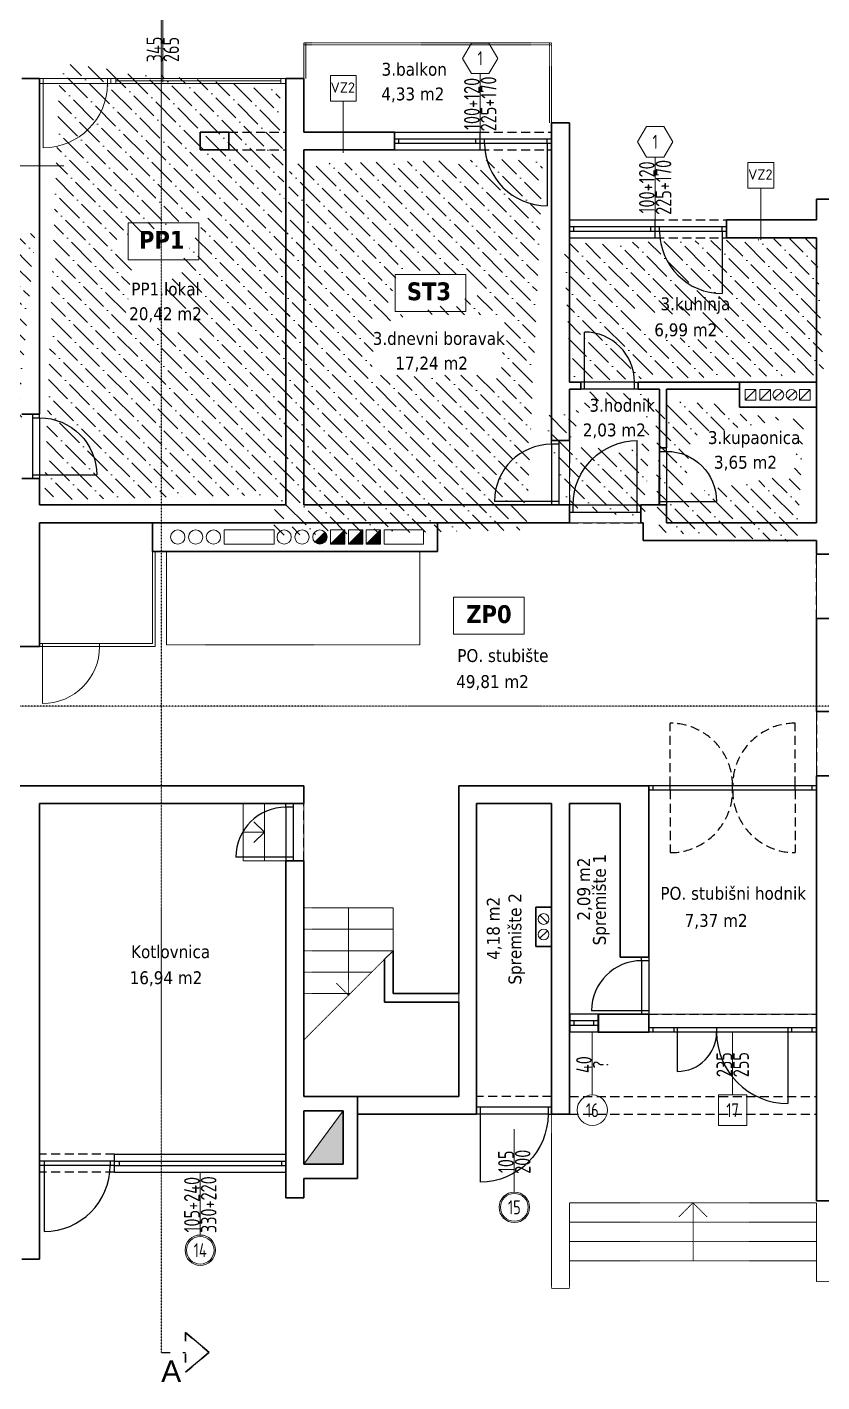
# Model space of a CAD drawing. Header units: millimetres. Extents: x -701 to 470890, y -446843 to -116129.
# Drawn here: x 203923 to 205036, y -223598 to -221701 of the extents above; entities that cross this region are included whole.
import ezdxf
from ezdxf.enums import TextEntityAlignment as Align

# ---------------------------------------------------------------- set-up
doc = ezdxf.new("R2010")
doc.units = ezdxf.units.MM
for name, pattern in [('ACAD_ISO03W100', [30, 12, -18]), ('HIDDEN', [0.375, 0.25, -0.125]), ('HIDDENX2', [19.049999999999997, 12.7, -6.35])]:
    doc.linetypes.add(name, pattern=pattern)
doc.layers.get('0').update_dxf_attribs({"lineweight": 0})
for name, color, linetype, lineweight in [('03-prozori', 132, 'Continuous', 0), ('05-podgled-tanko', 144, 'HIDDEN', 0), ('06-hatch_grijano', 30, 'Continuous', 0), ('07-kote', 70, 'Continuous', 9), ('09-oznaka stavke', 1, 'Continuous', 0), ('5-TX', 113, 'Continuous', 5), ('Kote', 1, 'Continuous', 15), ('TP_01 - 0.35', 1, 'Continuous', 35), ('TP_01 - 0.50', 1, 'Continuous', 40), ('TP_03 - 0.15', 3, 'Continuous', 15), ('TP_07 - 0.20', 255, 'Continuous', 20)]:
    doc.layers.add(name, color=color, linetype=linetype, lineweight=lineweight)
for name, color, linetype in [('TP_Hatch', 252, 'Continuous'), ('TP_Hidden', 8, 'HIDDENX2'), ('TP_Otvori', 8, 'Continuous'), ('TP_Otvori.block', 8, 'Continuous'), ('zidovi', 1, 'Continuous')]:
    doc.layers.add(name, color=color, linetype=linetype)
doc.styles.add('isocpeur', font='isocpeur.ttf')
doc.styles.add('tahoma10', font='tahoma.ttf', dxfattribs={"height": 2})
doc.styles.add('Tekst15', font='arial.ttf', dxfattribs={"height": 15})
pattern_1 = [(315, (643133974.7472146, 503081141.2540435), (30.86963041617522, -8.418990113502339), [39.6875, -7.9375, 0, -7.9375])]

# ---------------------------------------------------------------- blocks, each defined once
blk = doc.blocks.new('*U655')
at = {"layer": 'TP_Otvori'}
for p, q in [((5.000001072883606, 2.04358873916146e-07), (4.999994874000921, 70.00000070503756)), ((5.000001072883606, 2.04358873916146e-07), (1.072883605957031e-06, 2.04358873916146e-07)), ((75.00000107288328, 6.975446469694553e-06), (5.00000083446503, 3.877577494648676e-07)), ((5.00000064713616, -10.00000003405978), (5.000000834465027, 2.043588528028758e-07)), ((75.00000088555441, -9.999993262972165), (75.00000107288328, 6.975446469694553e-06)), ((75.00000107288328, 6.975446468866849e-06), (80.00000107288328, 6.975446468866849e-06)), ((80.00000112397319, -9.999995204380575), (1.123973317912923e-06, -10.00000023841852))]:
    blk.add_line(p, q, dxfattribs=at)
blk.add_arc((5.000001072883586, 3.712518800830469e-07), 70.00000033378596, 5.073854788161768e-06, 90.00000507385444, dxfattribs=at)
blk = doc.blocks.new('*U654')
at = {"layer": 'TP_Otvori'}
for p, q in [((5.000001072883606, 2.04358873916146e-07), (4.999993988446251, 80.00000077656311)), ((5.000001072883606, 2.04358873916146e-07), (1.072883605957031e-06, 2.04358873916146e-07)), ((85.00000107288324, 7.942744697662896e-06), (5.00000083446503, 3.877577494648676e-07)), ((5.00000064713616, -10.00000003405978), (5.000000834465027, 2.043588528028758e-07)), ((85.00000088555437, -9.999992295673938), (85.00000107288324, 7.942744697662896e-06)), ((85.00000107288324, 7.942744696835193e-06), (90.00000107288324, 7.942744696835193e-06)), ((90.00000112397315, -9.999994237082348), (1.123973317912923e-06, -10.00000023841852))]:
    blk.add_line(p, q, dxfattribs=at)
blk.add_arc((5.000001072883583, 3.950937381068899e-07), 80.00000038146969, 5.073854788161769e-06, 90.00000507385444, dxfattribs=at)
blk = doc.blocks.new('*U656')
at = {"layer": 'TP_Otvori'}
for p, q in [((5.000001072883606, 2.04358873916146e-07), (4.999993102891582, 90.00000084808873)), ((5.000001072883606, 2.04358873916146e-07), (1.072883605957031e-06, 2.04358873916146e-07)), ((95.00000107288324, 8.910042925631245e-06), (5.00000083446503, 3.877577494648676e-07)), ((5.00000064713616, -10.00000003405978), (5.000000834465027, 2.043588528028758e-07)), ((95.00000088555437, -9.999991328375708), (95.00000107288324, 8.910042925631245e-06)), ((95.00000107288324, 8.910042924803541e-06), (100.0000010728832, 8.910042924803541e-06)), ((100.0000011239731, -9.999993269784119), (1.123973317912923e-06, -10.00000023841852))]:
    blk.add_line(p, q, dxfattribs=at)
blk.add_arc((5.000001072883581, 4.189355961307331e-07), 90.00000042915346, 5.073854788161767e-06, 90.00000507385442, dxfattribs=at)
blk = doc.blocks.new('*U664')
at = {"layer": 'TP_01 - 0.50'}
for p, q in [((0, 1.192092895507812e-07), (0, -30.00000011920929)), ((47.99999698638918, 1.196861274274852e-06), (47.99999698638918, -29.9999990415573))]:
    blk.add_line(p, q, dxfattribs=at)
at = {"layer": 'TP_Otvori'}
for p, q in [((0, 0), (47.99999698638918, -1.14440910783742e-07)), ((4.76837158203125e-07, -11.25000011920929), (47.9999967479706, -11.2500002336502)), ((0, -18.75000011920929), (47.9999967479706, -18.74999999523161)), ((7.500000476837158, -11.25000011920929), (7.500000476837158, -18.75000107288361)), ((40.49999650955202, -11.2500002336502), (40.4999967479706, -18.75000023365019)), ((0, -29.99999833106995), (47.99999698638918, -29.99999892234801))]:
    blk.add_line(p, q, dxfattribs=at)
blk = doc.blocks.new('*U661')
at = {"layer": 'TP_Otvori'}
for p, q in [((5.000001072883606, 2.04358873916146e-07), (4.999992660114247, 95.00000088385138)), ((5.000001072883606, 2.04358873916146e-07), (1.072883605957031e-06, 2.04358873916146e-07)), ((100.0000010728832, 9.393692039615412e-06), (5.00000083446503, 3.877577494648676e-07)), ((5.00000064713616, -10.00000003405978), (5.000000834465027, 2.043588528028758e-07)), ((100.0000008855543, -9.999990844726595), (100.0000010728832, 9.393692039615412e-06)), ((100.0000010728832, 9.393692038787708e-06), (105.0000010728832, 9.393692038787708e-06)), ((105.0000011239731, -9.999992786135005), (1.123973317912923e-06, -10.00000023841852))]:
    blk.add_line(p, q, dxfattribs=at)
blk.add_arc((5.000001072883578, 4.308565251426544e-07), 95.00000045299524, 5.073854788161768e-06, 90.00000507385444, dxfattribs=at)
blk = doc.blocks.new('*U3361')
blk.add_lwpolyline([(0, 31.04602911306961), (-1.792289735764687e-20, -59.1770623683441)])
blk.add_lwpolyline([(-12.61066770181837, -59.17706236834409), (-25.22133540363676, -81.01937954526137), (-12.61066770181839, -102.8616967221786), (12.61066770181836, -102.8616967221786), (25.22133540363676, -81.0193795452614), (12.61066770181841, -59.1770623683441)], close=True)
at = {"style": 'isocpeur', "width": 0.75}
for tag, p in [('VIS', (-12, -15.62063755359621)), ('SIR', (12, -15.6206375535962))]:
    blk.add_attdef(tag, text='', height=15, rotation=270, dxfattribs=at).set_placement(p, align=Align.MIDDLE)
blk.add_attdef('BR', text='', height=20, rotation=179.9999999999984, dxfattribs=at).set_placement((-3.584578783445449e-20, -81.01937954526115), align=Align.MIDDLE_CENTER)
blk = doc.blocks.new('*U3328')
blk.add_lwpolyline([(0, 31.04602911306961), (-1.792289735764687e-20, -59.1770623683441)])
blk.add_lwpolyline([(-20.32020566910614, -102.8625991864135), (-20.32020566910614, -59.17796483257893), (20.32020566910614, -59.17796483257894), (20.32020566910614, -102.8625991864135)], close=True)
at = {"style": 'isocpeur', "width": 0.75}
for tag, p in [('SIR', (-12, -15.62063755359621)), ('VIS', (12, -15.62063755359621))]:
    blk.add_attdef(tag, text='', height=15, rotation=89.99999999999997, dxfattribs=at).set_placement(p, align=Align.MIDDLE)
blk.add_attdef('BR', text='', height=20, dxfattribs=at).set_placement((-4.03896783473158e-28, -81.0193795452616), align=Align.MIDDLE_CENTER)
blk = doc.blocks.new('*U1725')
blk.add_lwpolyline([(0, 31.04602911306961), (-1.792289735764687e-20, -59.1770623683441)])
blk.add_circle((0, -81.02028200949621), 21.84231717691728)
at = {"style": 'isocpeur', "width": 0.75}
for tag, p in [('SIR', (-12, -15.62063755359621)), ('VIS', (12, -15.62063755359621))]:
    blk.add_attdef(tag, text='', height=15, rotation=89.99999999999997, dxfattribs=at).set_placement(p, align=Align.MIDDLE)
blk.add_attdef('BR', text='', height=20, dxfattribs=at).set_placement((-4.03896783473158e-28, -81.0193795452616), align=Align.MIDDLE_CENTER)
blk = doc.blocks.new('*U1730')
blk.add_lwpolyline([(0, 31.04602911306961), (-1.792289735764687e-20, -59.1770623683441)])
for radius in [21.84231717691728, 19.84231717691728]:
    blk.add_circle((0, -81.02028200949621), radius)
at = {"style": 'isocpeur', "width": 0.75}
for tag, p in [('SIR', (-12, -15.62063755359621)), ('VIS', (12, -15.62063755359621))]:
    blk.add_attdef(tag, text='', height=15, rotation=89.99999999999997, dxfattribs=at).set_placement(p, align=Align.MIDDLE)
blk.add_attdef('BR', text='', height=20, dxfattribs=at).set_placement((-4.03896783473158e-28, -81.0193795452616), align=Align.MIDDLE_CENTER)
blk = doc.blocks.new('*U64')
at = {"ltscale": 0.1}
blk.add_line((3.02425826437247e-07, 0.2500000000003658), (1.512129132241746e-06, -0.2499999999981707), dxfattribs=at)
blk.add_lwpolyline([(-0.1250003024254606, 0.4999996975738077), (0.1249996975738076, 0.5000003024254606), (0.1250003024254606, 0.2500003024261923), (-0.1249996975738077, 0.2499996975745394)], close=True, dxfattribs=at)
at = {"style": 'isocpeur'}
blk.add_attdef('sl', text='', height=0.1, dxfattribs=at).set_placement((0.005017208459321409, 0.3336032184705005), align=Align.CENTER)
blk = doc.blocks.new('*U3364')
blk.add_line((6.999999999165766, 3.500000012107193), (238.0000000000008, 3.500000025242146))
blk.add_lwpolyline([(9.708855941426009e-11, 6.999999997206032), (245.0000000000008, 7.000000000096437), (245.0000000000008, 9.64366364542002e-11), (245.0000000000008, 9.64366364542002e-11), (9.708855941426009e-11, 0), (-8.342340152012184e-10, 6.999999997206032)])
blk.add_lwpolyline([(6.999999999165766, 6.999999997206032), (238.0000000000008, 7.000000000096437), (238.0000000000008, 9.64366364542002e-11), (6.999999999165766, -2.793967723846436e-09)], close=True)
blk = doc.blocks.new('*U649')
at = {"ltscale": 0.1}
blk.add_line((-0.1249999999996342, 0.3749996975742539), (-0.6249999999981708, 0.3749984878712693), dxfattribs=at)
blk.add_lwpolyline([(0.1249996975738881, 0.5000003024253804), (0.1250003024253803, 0.2500003024261121), (-0.124999697573888, 0.2499996975746198), (-0.1250003024253803, 0.4999996975738881)], close=True, dxfattribs=at)
at = {"style": 'isocpeur'}
blk.add_attdef('sl', text='', height=0.1, dxfattribs=at).set_placement((0.005017208459321409, 0.3336032184705005), align=Align.CENTER)

msp = doc.modelspace()

# ---------------------------------------------------------------- hatches: boundary and pattern name
at = {"layer": '06-hatch_grijano'}
h = msp.add_hatch(dxfattribs=at)
h.set_pattern_fill('ANSI36', color=256, scale=5, angle=270, style=0)
h.set_pattern_definition(pattern_1)
h.paths.add_polyline_path([(203782.1310484916, -222160.1427945827), (203660.2035255939, -222160.1427945827), (203660.2035258323, -222089.4723411535), (203782.1310486108, -222089.4723410939)], flags=16)
h.paths.add_polyline_path([(203915.0239239245, -222008.0319534277), (203572.023924163, -222008.0319533681), (203572.023924163, -222265.0319526528), (203800.023924163, -222265.0319526528), (203800.023924163, -222233.0319522952), (203915.0239240438, -222233.0319522952)])
h.paths.add_polyline_path([(203597.7787710935, -222355.2736941313), (203597.7787709743, -222285.3794099425), (203706.0939794093, -222285.3794099425), (203706.0939794093, -222355.2736941313)], flags=16)
h.paths.add_polyline_path([(203785.0239240438, -222275.0319526528), (203572.023924163, -222275.0319526528), (203572.023924163, -222370.0319526528), (203785.0239240438, -222370.0319525932)])
h.paths.add_polyline_path([(203911.4016981631, -222414.7653578852), (203814.3437700778, -222414.7653578256), (203814.3437703162, -222343.7580762838), (203911.4016981631, -222343.7580762838)], flags=16)
h.paths.add_polyline_path([(203915.0239240438, -222243.0319527124), (203810.0239204675, -222243.0319526528), (203810.023924163, -222543.0319526528), (203915.0239258319, -222543.0319526528)])
h.paths.add_polyline_path([(204063.8482033521, -221975.3868589138), (204162.9862046748, -221975.3868589138), (204162.986204794, -222027.0420828794), (204063.8482033521, -222027.0420828794)], flags=16)
h.paths.add_polyline_path([(204051.8424047738, -222051.1837661003), (204177.9621062785, -222051.1837660407), (204177.9621062785, -222124.2535099124), (204051.8424047738, -222124.253509972)], flags=16)
h.paths.add_polyline_path([(204285.023924163, -221780.0319536938), (203940.0239244014, -221780.0319536342), (203940.0239242822, -222370.0319526528), (204285.023924163, -222370.0319526528)])
h = msp.add_hatch(dxfattribs=at)
h.set_pattern_fill('ANSI36', color=256, scale=5, angle=270, style=0)
h.set_pattern_definition(pattern_1)
h.paths.add_polyline_path([(204437.9019935637, -222099.1235741113), (204437.9019935637, -222047.4683501457), (204537.0399950057, -222047.4683500861), (204537.0399950057, -222099.1235740517)])
h.paths.add_polyline_path([(204398.9318910151, -222115.4447212552), (204580.2695071012, -222115.4447212552), (204580.2695071012, -222194.2332215046), (204398.9318910151, -222194.2332215046)])
h.paths.add_polyline_path([(204657.0239186793, -221873.0319534277), (204310.0239186793, -221873.0319537257), (204310.0239186793, -222370.0319537853), (204657.0239187985, -222370.0319537257)])
h.paths.add_polyline_path([(204792.0917295724, -222072.7700577711), (204899.3166444808, -222072.7700577711), (204899.3166444808, -222143.8847337698), (204792.0917295724, -222143.8847337698)])
h.paths.add_polyline_path([(205028.0239186793, -221996.0319545006), (204682.0239186793, -221996.0319546794), (204682.0239186793, -222198.0319539045), (205028.0239187985, -222198.0319537853)])
h.paths.add_polyline_path([(204693.9028419763, -222216.5548545455), (204793.7304595023, -222216.5548545455), (204793.7304595023, -222281.6319594716), (204693.9028419763, -222281.6319594716)])
h.paths.add_polyline_path([(204808.0239174872, -222208.0319539045), (204682.023917368, -222208.0319539045), (204682.023917368, -222370.0319538449), (204807.0239176064, -222370.0319538449)])
h.paths.add_polyline_path([(204867.1541744977, -222258.8753467535), (204992.6087828189, -222258.8753466939), (204992.6087826997, -222330.6609192227), (204867.1541744977, -222330.6609190439)])
h.paths.add_polyline_path([(205028.0239174872, -222233.0330155824), (204920.0239189178, -222233.0330156421), (204920.0239189178, -222208.0319537853), (204818.0239174872, -222208.0319538449), (204818.0239174872, -222395.0319538449), (205028.0239187985, -222395.0319538449)])
at = {"layer": 'TP_Hatch'}
h = msp.add_hatch(color=256, dxfattribs=at)
h.dxf.hatch_style = 1
edge = h.paths.add_edge_path()
edge.add_arc((204332.5244719296, -222415.0330154036), 10.00000047683717, 225.0000009659346, 269.9999979509434)
edge.add_arc((204332.524471572, -222415.0330155228), 10.00000041723252, 270.0000020490567, 359.9999979509434)
edge.add_arc((204332.5244702607, -222415.0330166553), 10.00000154972079, 4.436338000413295e-06, 44.99999734039595)
edge.add_line((204339.5955395013, -222407.9619480704), (204325.4534038812, -222422.1040836905))
h = msp.add_hatch(color=256, dxfattribs=at)
h.dxf.hatch_style = 1
h.paths.add_polyline_path([(204367.5244716912, -222425.0330158805), (204367.5244716912, -222405.0330158805), (204347.5244716912, -222425.0330158805)])
h = msp.add_hatch(color=256, dxfattribs=at)
h.dxf.hatch_style = 1
h.paths.add_polyline_path([(204392.5244716912, -222425.0330158805), (204392.5244716912, -222405.0330158805), (204372.5244716912, -222425.0330158805)])
h = msp.add_hatch(color=256, dxfattribs=at)
h.dxf.hatch_style = 1
h.paths.add_polyline_path([(204417.5244716912, -222425.0330158805), (204417.5244716912, -222405.0330158805), (204397.5244716912, -222425.0330158805)])
h = msp.add_hatch(color=256, dxfattribs=at)
h.dxf.hatch_style = 1
h.paths.add_polyline_path([(204365.0239216596, -223293.0319534277), (204365.0239217788, -223218.0319534277), (204310.0239216596, -223293.0319534277)])

# ---------------------------------------------------------------- linework, layer by layer
at = {"layer": '03-prozori'}
for p, q in [((203940.0239217788, -221773.0319536065), (204285.0239217788, -221773.0319536661)), ((203940.0239217788, -221780.0319547071), (204285.0239217788, -221780.0319547667)), ((203945.0239217788, -221780.0319547079), (203945.0239217788, -221773.0319536661)), ((203945.0239217788, -221780.0319547079), (203945.0239217788, -221870.0319546483)), ((204035.0239217788, -221780.0319546483), (204035.0239217788, -221773.0319536661)), ((204040.0239217788, -221778.0319536661), (204040.0239217788, -221773.0319536661))]:
    msp.add_line(p, q, dxfattribs=at)
msp.add_arc((203945.0239217788, -221780.0319546483), 90, 270, 0, dxfattribs=at)
at = {"layer": '05-podgled-tanko'}
for p, q in [((204657.0239217788, -221723.0319534873), (204310.0239216596, -221723.0319536661)), ((204657.0239217803, -221726.0319534873), (204310.0239216611, -221726.0319536661)), ((204654.0239217788, -221835.0319536065), (204654.0239217788, -221723.0319534873)), ((204657.0239217788, -221835.0319536065), (204657.0239217788, -221723.0319534873)), ((204117.5244716912, -222435.0330158805), (204117.5244716912, -222566.0330158209)), ((204472.5244716912, -222435.0330158805), (204472.5244716912, -222566.0330158209)), ((204117.5244716912, -222566.0330158805), (204472.5244716912, -222566.0330159401)), ((204310.0239216596, -222934.0319537257), (204435.0239216596, -222934.0319537257)), ((204372.5239217788, -222934.0319536661), (204372.5239217788, -223056.5319537257)), ((204435.0239217788, -222934.0319537257), (204435.0239216596, -222994.0319537257)), ((204310.0239216596, -222964.0319537257), (204435.0239216596, -222964.0319537257)), ((204310.0239216596, -222994.0319537257), (204435.0239216596, -222994.0319537257)), ((204435.0239216596, -222994.0319537257), (204310.0239217788, -223119.0319536661)), ((204310.0239216596, -223024.0319537257), (204405.0239216596, -223024.0319537257)), ((204372.5239216596, -223056.5319536661), (204355.4451907187, -223039.4532226657)), ((204310.0239216596, -223054.0319537257), (204375.0239217788, -223054.0319537257)), ((204657.023921898, -223223.0319533681), (204657.023921898, -223467.0319533681)), ((204682.0239217788, -223347.0319533681), (205028.023921898, -223347.0319533681)), ((204682.0239217788, -223347.0319533681), (204682.0239217788, -223467.0319534277)), ((204855.023921898, -223347.0319533681), (204835.3999337464, -223366.65594146)), ((204855.023921898, -223428.0319533681), (204855.023921898, -223347.0319533681)), ((204855.023921898, -223347.0319533681), (204874.6479100495, -223366.65594146)), ((205028.023921898, -223347.0319533681), (205028.023921898, -223457.0330165361)), ((204682.0239217788, -223374.0319533681), (205028.023921898, -223374.0319533681)), ((204682.0239217788, -223401.0319533681), (205028.023921898, -223401.0319533681)), ((204682.0239217788, -223428.0319533681), (205028.023921898, -223428.0319533681)), ((204682.0239217788, -223467.0319533681), (204657.023921898, -223467.0319534277)), ((205053.0239220172, -223457.0330165361), (205028.0239217788, -223457.0330165361))]:
    msp.add_line(p, q, dxfattribs=at).dxf.unprotected_set("ltscale", 0)
at = {"layer": '06-hatch_grijano'}
for points in [[(204682.0239186793, -222208.0319539045), (204808.0239174872, -222208.0319539045), (204807.0239176064, -222370.0319538449), (204682.023917368, -222370.0319538449), (204682.023917368, -222208.0319538449)], [(203940.0239186793, -222395.0319537257), (203940.0239186793, -222568.0319536661), (203810.0239222556, -222568.0319537257), (203810.0239222556, -222763.0319538449), (204310.0239187985, -222763.0319537853), (204310.0239187985, -223198.0319534277), (204527.0239187985, -223198.0319534277), (204527.0239187985, -222763.0319534277), (205028.0239185601, -222763.0319532489), (205028.0239186793, -222420.0319539045), (204785.0250174314, -222420.0319538449), (204785.0250174314, -222395.0319537853), (204497.0250186234, -222395.0319537257), (204497.0250186234, -222435.0330158805), (204472.5244685918, -222435.0330158805), (204098.0239186793, -222435.0330158805), (204098.0239186793, -222395.0319537257), (203940.0239186793, -222395.0319537257)], [(204793.0239186793, -222769.2819536661), (205028.0239185601, -222769.2819535469), (205028.0239187985, -223083.0319533681), (204793.0239186793, -223083.0319534873), (204793.0239185601, -222769.2819536661)]]:
    msp.add_lwpolyline(points, dxfattribs=at)
at = {"layer": '07-kote', "linetype": 'ByBlock', "ltscale": 5}
for points in [[(204063.8482033521, -221975.3868589138), (204162.986204794, -221975.3868589138), (204162.986204794, -222027.0420828794), (204063.8482033521, -222027.0420828794)], [(204437.9019935637, -222047.4683500861), (204537.0399950057, -222047.4683500861), (204537.0399950057, -222099.1235740517), (204437.9019935637, -222099.1235740517)], [(204519.503978443, -222499.2886033348), (204618.6419798849, -222499.2886033348), (204618.6419798849, -222550.9438273004), (204519.503978443, -222550.9438273004)]]:
    msp.add_lwpolyline(points, close=True, dxfattribs=at)
at = {"layer": 'TP_01 - 0.35'}
for p, q in [((203940.0239217788, -221773.0319536065), (203915.0239217788, -221773.0319536065)), ((203940.023921898, -222243.0319537257), (203940.0239217788, -221773.0319536065)), ((204285.0239217788, -222370.0319537257), (204285.0239217788, -221773.0319536065)), ((204310.0239217788, -221773.0319536661), (204285.0239217788, -221773.0319536065)), ((204310.0239217788, -221848.0319536661), (204310.0239217788, -221773.0319537257)), ((204657.0239217788, -222280.0319537853), (204657.0239217788, -221835.0319536661)), ((204682.0239217788, -221835.0319536065), (204657.0239217788, -221835.0319536065)), ((204682.0239217788, -222198.0319538449), (204682.0239217788, -221835.0319536065)), ((204165.0239217788, -221848.0319536661), (204205.0239217788, -221848.0319536065)), ((204165.0239217788, -221873.0319537257), (204165.0239217788, -221848.0319537257)), ((204205.0239217788, -221873.0319537257), (204205.0239217788, -221848.0319537257)), ((204437.0239217788, -221848.0319536065), (204310.0239216596, -221848.0319536661)), ((204437.0239217788, -221873.0319537257), (204437.0239217788, -221848.0319536661)), ((204165.0239217788, -221873.0319536661), (204205.0239217788, -221873.0319536661)), ((204310.0239217788, -222370.0319537257), (204310.0239217788, -221873.0319537257)), ((204437.0239217788, -221873.0319537257), (204310.0239216596, -221873.0319537257)), ((205028.0239217788, -221971.0319537257), (205028.0239217788, -221942.0319536661)), ((205028.0239217788, -221942.0319537257), (205053.0239217788, -221942.0319537257)), ((205028.0239220172, -221971.0319537853), (204902.0239216596, -221971.0319536065)), ((204902.0239216596, -221971.0319537257), (204902.0239216596, -221996.0319537853)), ((205028.0239220172, -221996.0319537853), (204902.0239216596, -221996.0319537257)), ((205028.023921898, -222198.0319537853), (205028.0239217788, -221996.0319538449)), ((204698.0239204675, -222198.0319538449), (204682.0239217788, -222198.0319539045)), ((204698.0239204675, -222198.0319538449), (204698.0239204675, -222208.0319538449)), ((204920.0239220172, -222198.0319537853), (204778.0239204675, -222198.0319537257)), ((204778.0239204675, -222198.0319538449), (204778.0239204675, -222208.0319538449)), ((205028.023921898, -222198.0319536065), (204920.0239220172, -222198.0319536065)), ((204920.0239220172, -222233.0330156421), (204920.0239220172, -222198.0319537853)), ((205028.023921898, -222395.0319538449), (205028.0239220172, -222198.0319535469)), ((204682.0239217788, -222280.0319537853), (204682.0239217788, -222208.0319539045)), ((204698.0239204675, -222208.0319538449), (204682.0239217788, -222208.0319538449)), ((204808.0239205867, -222208.0319538449), (204778.0239204675, -222208.0319539045)), ((204808.0239205867, -222290.0319538449), (204808.0239205867, -222208.0319539045)), ((204920.0239220172, -222208.0319537853), (204818.0239205867, -222208.0319538449)), ((204818.0239205867, -222290.0319538449), (204818.0239205867, -222208.0319539045)), ((203915.0239215404, -222243.0319537257), (203940.023921898, -222243.0319537257)), ((204920.0239220172, -222233.0330156421), (205028.0239205867, -222233.0330155824)), ((204682.0239217788, -222280.0319537853), (204657.0239217788, -222280.0319537853)), ((204808.0239205867, -222290.0319538449), (204818.0239205867, -222290.0319538449)), ((203915.0239215404, -222333.0319537257), (203940.023921898, -222333.0319537257)), ((203940.023921898, -222370.0319537257), (203940.0239220172, -222333.0319536661)), ((203940.023921898, -222370.0319537257), (204285.0239217788, -222370.0319537257)), ((204682.0239204675, -222370.0319537257), (204310.0239217788, -222370.0319537853)), ((204682.0239204675, -222370.0319538449), (204682.0239204675, -222395.0319538449)), ((204807.0239207059, -222370.0319538449), (204782.0239204675, -222370.0319538449)), ((204782.0239204675, -222370.0319538449), (204782.0239204675, -222395.0319538449)), ((204807.0239207059, -222370.0319538449), (204818.0239205867, -222370.0319538449)), ((204818.0239205867, -222395.0319538449), (204818.0239205867, -222370.0319537853)), ((203940.0239217788, -222395.0319537257), (204682.0239204675, -222395.0319537257)), ((203940.0239217788, -222568.0319537257), (203940.0239217788, -222395.0319537257)), ((204098.0239217788, -222435.0330158805), (204098.0239217788, -222395.0319536661)), ((204497.0250217229, -222395.0319537257), (204497.0250217229, -222435.0330158805)), ((204782.0239204675, -222395.0319537853), (204785.0250205308, -222395.0319537853)), ((204785.0250205308, -222395.0319537853), (204785.0250205308, -222420.0319538449)), ((205028.023921898, -222395.0319538449), (204818.0239205867, -222395.0319538449)), ((205028.0239217788, -222420.0319539045), (204785.0250205308, -222420.0319538449)), ((205028.0239217788, -222420.0319537853), (205028.0239217788, -222439.0330158805)), ((204497.0250217229, -222435.0330158805), (204098.0239217788, -222435.0330158805)), ((205028.0239217788, -222439.0330158209), (205053.0239217788, -222439.0330158209)), ((205028.0239217788, -222529.0330158209), (205028.0239217788, -222659.0330158805)), ((205028.0239217788, -222529.0330158209), (205053.0239217788, -222529.0330158209)), ((203905.0239253551, -222568.0319537257), (203940.0239217788, -222568.0319537257)), ((205028.0239217788, -222659.0330158209), (205053.0239217788, -222659.0330158209)), ((205028.0239217788, -222749.0330158209), (205053.0239217788, -222749.0330158209)), ((205028.0239216596, -222749.0330158805), (205028.023921898, -223344.0330165361)), ((203910.0239217788, -222763.0319538449), (204310.023921898, -222763.0319536065)), ((204310.023921898, -222788.0319536661), (204310.023921898, -222763.0319536065)), ((204527.0239217788, -222763.0319534277), (204527.0239217788, -223054.0319534277)), ((204527.0239217788, -222763.0319534277), (204793.0239217788, -222763.0319534277)), ((204793.0239217788, -222763.0319534277), (204793.0239217788, -223003.0319533681)), ((203940.023921898, -222788.0319539045), (204285.0239220172, -222788.0319536065)), ((203940.023921898, -223426.0319538449), (203940.023921898, -222788.0319539045)), ((204285.023921898, -222788.0319536661), (204310.0239217788, -222788.0319536065)), ((204552.0239217788, -222788.0319534277), (204552.023921898, -223198.0319534277)), ((204657.0239217788, -222788.0319534277), (204552.0239217788, -222788.0319534277)), ((204657.0239217788, -222788.0319534277), (204657.023921898, -223223.0319533681)), ((204682.0239217788, -222788.0319534277), (204682.0239217788, -223083.0319534277)), ((204682.0239217788, -222788.0319534277), (204753.0239217788, -222788.0319534277)), ((204753.0239217788, -222788.0319534277), (204753.023921898, -223003.0319533681)), ((204285.0239216596, -223340.0319535469), (204285.023921898, -222868.0319536661)), ((204285.0239221364, -222868.0319536661), (204310.0239220172, -222868.0319536065)), ((204310.0239216596, -223198.0319534277), (204310.0239217788, -222868.0319536661)), ((204657.0239217788, -222933.0319534277), (204635.0239217788, -222933.0319534277)), ((204635.0239217788, -222933.0319534277), (204635.0239217788, -222988.0319534277)), ((204435.0239216596, -222994.0319537257), (204435.0239216596, -223054.0319535469)), ((204635.0239217788, -222988.0319534277), (204657.0239217788, -222988.0319534277)), ((204423.0239216596, -223006.0319538449), (204423.0239216596, -223066.0319535469)), ((204753.023921898, -223003.0319534277), (204793.0239217788, -223003.0319534277)), ((204435.0239216596, -223054.0319535469), (204527.023921898, -223054.0319534873)), ((204423.0239216596, -223066.0319535469), (204527.023921898, -223066.0319534873)), ((204527.023921898, -223066.0319534277), (204527.023921898, -223198.0319534277)), ((204682.0239211827, -223083.0319534873), (204682.0239211827, -223108.0319535469)), ((204722.0239211827, -223083.0319533681), (204753.0239217788, -223083.0319534277)), ((204722.0239211827, -223083.0319534873), (204722.0239211827, -223108.0319535469)), ((204753.023921898, -223083.0319534277), (204793.0239217788, -223083.0319534277)), ((204793.0239217788, -223083.0319534277), (204793.0239217788, -223108.0319533681)), ((204682.0239217788, -223108.0319533681), (204682.0239217788, -223223.0319533681)), ((204722.0239211827, -223108.0319533681), (204793.0239217788, -223108.0319533681)), ((204527.023921898, -223198.0319534277), (204310.0239216596, -223198.0319534277)), ((204385.0239216596, -223313.0319533681), (204385.0239217788, -223198.0319534873)), ((204552.023921898, -223198.0319534277), (204552.023921898, -223223.0319534277)), ((204310.0239216596, -223293.0319533681), (204310.0239215404, -223218.0319534277)), ((204365.0239217788, -223218.0319534277), (204310.0239216596, -223218.0319534277)), ((204365.0239216596, -223293.0319534277), (204365.0239217788, -223218.0319534277)), ((204552.023921898, -223223.0319534873), (204385.0239217788, -223223.0319534873)), ((204657.023921898, -223223.0319533681), (204682.0239217788, -223223.0319533681)), ((204365.0239216596, -223293.0319534277), (204310.0239217788, -223293.0319534277)), ((204310.0239216596, -223340.0319535469), (204310.0239216596, -223313.0319534277)), ((204385.0239216596, -223313.0319534277), (204310.0239215404, -223313.0319534277)), ((204285.0239217788, -223340.0319534873), (204310.023921898, -223340.0319534873)), ((205053.0239220172, -223344.0330165361), (205028.0239217788, -223344.0330165361)), ((203915.0239222556, -223426.0319538449), (203940.023921898, -223426.0319538449))]:
    msp.add_line(p, q, dxfattribs=at)
msp.add_lwpolyline([(204423.0239216596, -223006.0319538449), (204435.0239216596, -222994.0319537257)], dxfattribs=at)
at = {"layer": 'TP_03 - 0.15'}
for p, q in [((204098.0239217788, -222564.0319537257), (204098.0239217788, -222435.0330158209)), ((204102.0239217788, -222568.0319537257), (204102.0239217788, -222435.0330158209)), ((203940.0239217788, -222564.0319537257), (204098.0239217788, -222564.0319537257)), ((203944.0239217788, -222564.0319537257), (203944.0239217788, -222568.0319537257)), ((204024.0239217788, -222564.0319537257), (204024.0239217788, -222568.0319537257)), ((203940.0239217788, -222568.0319537257), (204102.0239217788, -222568.0319537257)), ((203944.0239217788, -222568.0319537257), (203944.0239217788, -222648.0319537257))]:
    msp.add_line(p, q, dxfattribs=at)
msp.add_arc((203944.0239217788, -222568.0319537257), 80, 270, 0, dxfattribs=at)
at = {"layer": 'TP_07 - 0.20'}
for p, q in [((204310.0239216596, -221723.0319536661), (204310.0239217788, -221773.0319537257)), ((204313.0239216596, -221723.0319536589), (204313.0239217788, -221773.0319537185)), ((204942.8971344739, -222208.4551430081), (204927.8971344739, -222223.4551430081)), ((204963.5239211827, -222208.4551430081), (204948.5239211827, -222223.4551430081)), ((204979.8272220403, -222210.6518421506), (204969.2206203252, -222221.2584438657)), ((204998.3272220403, -222210.6518421506), (204987.7206203252, -222221.2584438657)), ((205019.0239211827, -222208.4551430081), (205004.0239211827, -222223.4551430081)), ((204339.5955395013, -222407.9619480704), (204325.4534038812, -222422.1040836905)), ((204367.5244716912, -222405.0330158805), (204347.5244716912, -222425.0330158805)), ((204392.5244716912, -222405.0330158805), (204372.5244716912, -222425.0330158805)), ((204417.5244716912, -222405.0330158805), (204397.5244716912, -222425.0330158805)), ((204225.0239221364, -222868.0319536661), (204225.0239220172, -222788.0319536065)), ((204255.0239221364, -222868.0319536065), (204255.0239220172, -222788.0319535469)), ((204225.0239221364, -222828.0319536661), (204255.0239220172, -222828.0319537853)), ((204254.8353591472, -222828.0319538449), (204240.2334845572, -222813.430079255)), ((204254.8353591472, -222828.0319538449), (204240.2334845572, -222842.6338284348)), ((204285.0239221364, -222868.0319536661), (204225.0239221364, -222868.0319536661)), ((204640.4854405433, -222944.3691718315), (204651.0920422584, -222954.9757735466)), ((204640.4854405433, -222976.6947350239), (204651.0920422584, -222966.0881333088)), ((204365.0239217788, -223218.0319534277), (204310.0239216596, -223293.0319534277))]:
    msp.add_line(p, q, dxfattribs=at)
for points in [[(204927.8971344739, -222208.4551430081), (204942.8971344739, -222208.4551430081), (204942.8971344739, -222223.4551430081), (204927.8971344739, -222223.4551430081)], [(204948.5239211827, -222208.4551430081), (204963.5239211827, -222208.4551430081), (204963.5239211827, -222223.4551430081), (204948.5239211827, -222223.4551430081)], [(205004.0239211827, -222208.4551430081), (205019.0239211827, -222208.4551430081), (205019.0239211827, -222223.4551430081), (205004.0239211827, -222223.4551430081)], [(204268.5244712144, -222405.0330158805), (204198.5244712144, -222405.0330158805), (204198.5244712144, -222425.0330158805), (204268.5244712144, -222425.0330158805)], [(204347.5244716912, -222405.0330158805), (204367.5244716912, -222405.0330158805), (204367.5244716912, -222425.0330158805), (204347.5244716912, -222425.0330158805)], [(204372.5244716912, -222405.0330158805), (204392.5244716912, -222405.0330158805), (204392.5244716912, -222425.0330158805), (204372.5244716912, -222425.0330158805)], [(204397.5244716912, -222405.0330158805), (204417.5244716912, -222405.0330158805), (204417.5244716912, -222425.0330158805), (204397.5244716912, -222425.0330158805)], [(204422.5244716912, -222405.0330158805), (204477.5244716912, -222405.0330158805), (204477.5244716912, -222425.0330158805), (204422.5244716912, -222425.0330158805)]]:
    msp.add_lwpolyline(points, close=True, dxfattribs=at)
for centre, radius in [((204974.5239211827, -222215.9551430081), 7.5), ((204993.0239211827, -222215.9551430081), 7.5), ((204133.5244712144, -222415.0330158805), 10), ((204158.5244712144, -222415.0330158805), 10), ((204183.5244712144, -222415.0330158805), 10), ((204282.5244716912, -222415.0330158805), 10), ((204307.5244716912, -222415.0330158805), 10), ((204332.5244716912, -222415.0330158805), 10), ((204645.7887414008, -222949.672472689), 7.5), ((204645.7887414008, -222971.3914341663), 7.5)]:
    msp.add_circle(centre, radius, dxfattribs=at)
at = {"layer": 'TP_Hidden'}
for p, q in [((204205.023921898, -221848.0319536661), (204285.0239217788, -221848.0319536661)), ((204557.0239216596, -221848.0319535469), (204657.0239216596, -221848.0319529508)), ((204205.023921898, -221873.0319537257), (204285.0239217788, -221873.0319536661)), ((204557.0239216596, -221873.0319536661), (204657.0239216596, -221873.0319534277)), ((204802.0239216596, -221971.0319543217), (204902.0239216596, -221971.0319537257)), ((204802.0239216596, -221996.031954441), (204902.0239216596, -221996.0319542025)), ((204682.0239217788, -222280.0319537853), (204682.0239217788, -222370.0319537257)), ((204682.0239204675, -222395.0319537257), (204782.0239204675, -222395.0319537257)), ((205028.0239141494, -222529.0330170726), (205028.0275908023, -222439.0319958662)), ((205028.0239141494, -222659.0330145692), (205028.0275908023, -222749.0340357755)), ((204823.0239228517, -222763.0319506859), (204823.0239228517, -222675.5319519972)), ((204998.0239204675, -222763.0319506859), (204998.0239204675, -222675.5319519972)), ((204823.0239228517, -222769.2819546198), (204823.0239228517, -222856.7819533085)), ((204998.0239204675, -222769.2819546198), (204998.0239204675, -222856.7819533085)), ((204310.0239217788, -222868.0319536661), (204310.023921898, -222788.0319536661)), ((204793.0239217788, -223083.0319534873), (205028.023921898, -223083.0319533681)), ((204657.0239217788, -223198.0319534277), (204552.023921898, -223198.0319534277)), ((204682.0239217788, -223198.0319534277), (205028.023921898, -223198.0319532489)), ((204682.0239217788, -223223.0319533681), (205028.023921898, -223223.0319531893)), ((204045.023921898, -223279.0319531297), (203940.023921898, -223279.0319533681)), ((204045.023921898, -223304.0319532489), (203940.023921898, -223304.0319536065))]:
    msp.add_line(p, q, dxfattribs=at)
for centre, start, end in [((204823.0239228517, -222763.0319506859), 0, 90), ((204998.0239204675, -222763.0319506859), 90, 180), ((204823.0239228517, -222769.2819546198), 270, 0), ((204998.0239204675, -222769.2819546198), 180, 270)]:
    msp.add_arc(centre, 87.49999874830246, start, end, dxfattribs=at)
at = {"layer": 'TP_Otvori'}
for p, q in [((204437.0239217788, -221848.0319536661), (204557.0239216596, -221848.0319530701)), ((204437.0239217788, -221857.4069529508), (204557.0239215404, -221857.4069527124)), ((204437.0239216596, -221863.6569531893), (204557.0239215404, -221863.6569529508)), ((204443.273922494, -221863.6569531893), (204443.273922494, -221857.4069519972)), ((204550.7739209443, -221863.6569529508), (204550.7739211827, -221857.406952474)), ((204557.0239217788, -221873.0319537257), (204557.0239217788, -221848.0319536661)), ((204557.0239216596, -221857.4069525932), (204657.0239216596, -221857.4069525932)), ((204557.0239221364, -221863.6569529508), (204657.0239216596, -221863.6569528316)), ((204563.273922494, -221863.6569529508), (204563.273922494, -221857.4069517587)), ((204650.7739213019, -221863.6569529508), (204650.7739213019, -221857.4069517587)), ((204650.7739213019, -221863.6569529508), (204650.7739213019, -221951.1569516395)), ((204437.0239217788, -221873.0319539045), (204557.0239216596, -221873.0319536661)), ((204682.0239217788, -221971.031954441), (204802.0239216596, -221971.0319538449)), ((204802.0239217788, -221996.0319545006), (204802.0239217788, -221971.031954441)), ((204682.0239217788, -221980.4069537257), (204802.0239215404, -221980.4069534873)), ((204682.0239216596, -221986.6569539641), (204802.0239215404, -221986.6569537257)), ((204682.0239217788, -221996.0319546794), (204802.0239216596, -221996.031954441)), ((204688.273922494, -221986.6569539641), (204688.273922494, -221980.406952772)), ((204795.7739209443, -221986.6569537257), (204795.7739211827, -221980.4069532489)), ((204802.0239216596, -221980.4069533681), (204902.0239216596, -221980.4069533681)), ((204802.0239221364, -221986.6569537257), (204902.0239216596, -221986.6569536065)), ((204808.273922494, -221986.6569537257), (204808.273922494, -221980.4069525336)), ((204895.7739213019, -221986.6569537257), (204895.7739213019, -221980.4069525336)), ((204895.7739213019, -221986.6569537257), (204895.7739213019, -222074.1569524144)), ((205028.0239216596, -222763.0319534277), (204793.0239217788, -222763.0319534277)), ((205028.0239216596, -222769.2819539641), (204793.0239217788, -222769.2819536661)), ((204799.2739221364, -222769.2819537853), (204799.2739221364, -222763.0319525932)), ((204823.0239228517, -222769.2819532489), (204823.0239228517, -222763.0319520568)), ((204910.5239216596, -222769.2819546198), (204910.5239216596, -222763.0319534277)), ((204910.5239216596, -222769.2819546198), (204910.5239216596, -222763.0319534277)), ((204998.0239204675, -222769.2819539641), (204998.0239204675, -222763.031952772)), ((205021.7739211827, -222769.2819537853), (205021.7739211827, -222763.0319525932)), ((205028.0239216596, -223101.7819531297), (204793.0239217788, -223101.7819531297)), ((205028.0239216596, -223108.0319536661), (204793.0239217788, -223108.0319533681)), ((204799.2739221364, -223108.0319534873), (204799.2739221364, -223101.7819522952)), ((204828.0239217788, -223101.7819531297), (204828.0239217788, -223108.0319533681)), ((204833.0239217788, -223101.7819531297), (204833.0239217788, -223108.0319533681)), ((204833.0239217788, -223108.0319533681), (204833.0239217788, -223163.0319533681)), ((204888.0239216596, -223101.7819531893), (204888.0239216596, -223108.0319534277)), ((204988.0239215404, -223101.7819531297), (204988.0239215404, -223108.0319533681)), ((204988.0239215404, -223108.0319533681), (204988.0239216596, -223208.0319536065)), ((204993.0239215404, -223101.7819531297), (204993.0239215404, -223108.0319533681)), ((205021.7739211827, -223108.0319534873), (205021.7739211827, -223101.7819522952)), ((204045.0239217788, -223304.0319532489), (204045.023921898, -223279.0319531297)), ((204045.023921898, -223279.0319531297), (204285.0239216596, -223279.0319536065)), ((204045.023921898, -223288.4069539045), (203940.023921898, -223288.4069540833)), ((204045.023921898, -223294.6569542025), (203940.023921898, -223294.6569543217)), ((203946.2739223748, -223288.4069543217), (203946.2739223748, -223294.6569547986)), ((203946.2739223748, -223294.6569547986), (203946.2739223748, -223387.1569538449)), ((204038.7739214211, -223288.4069543217), (204038.7739214211, -223294.6569547986)), ((204045.023921898, -223288.4069539045), (204285.0239214211, -223288.4069543217)), ((204045.023921898, -223294.6569542025), (204285.0239214211, -223294.6569545602)), ((204045.023921898, -223304.0319532489), (204285.0239216596, -223304.0319542025)), ((204051.2739223748, -223288.4069543217), (204051.2739223748, -223294.6569547986)), ((204278.7739209443, -223288.4069543217), (204278.7739209443, -223294.6569547986))]:
    msp.add_line(p, q, dxfattribs=at)
for centre, radius, start, end in [((204650.7739213019, -221863.6569529508), 87.49999874830246, 180, 270), ((204895.7739213019, -221986.6569537257), 87.49999874830246, 180, 270), ((204833.0239217788, -223108.0319534873), 54.99999988079071, 270, 0), ((204988.0239216596, -223108.0319536065), 100, 180, 270), ((203946.2739223748, -223294.6569547986), 92.49999904632568, 270, 0)]:
    msp.add_arc(centre, radius, start, end, dxfattribs=at)
at = {"layer": 'zidovi', "linetype": 'ACAD_ISO03W100', "ltscale": 0.02}
for p, q in [((204110.8302234036, -223556.2476475001), (204110.8302234036, -221596.2498764924)), ((205885.1603144047, -222651.6644946004), (202953.5070001413, -222651.6644946004))]:
    msp.add_line(p, q, dxfattribs=at)
at = {"layer": 'zidovi'}
for q in [(204144.3475054248, -223528.4822473247), (204144.3475054248, -223584.0130476728)]:
    msp.add_line((204177.3129413823, -223556.2476474997), q, dxfattribs=at)
at = {"layer": 'zidovi', "linetype": 'ACAD_ISO03W100'}
msp.add_line((204110.8302234036, -223556.2476475001), (204144.3475054248, -223556.2476475001), dxfattribs=at)
at = {"layer": 'zidovi', "linetype": 'ACAD_ISO03W100', "lineweight": 35}
msp.add_lwpolyline([(204177.3129413823, -223556.2476474997), (204144.3475054248, -223528.4822473265), (204144.3475054248, -223584.0130476747), (204177.3129413823, -223556.2476474997)], dxfattribs=at)

# ---------------------------------------------------------------- block references
at = {"layer": '03-prozori', "xscale": -1, "rotation": 180}
msp.add_blockref('*U3364', (204040.0239217788, -221773.0319536668), dxfattribs=at)
at = {"layer": '09-oznaka stavke', "linetype": 'HIDDEN', "ltscale": 50}
ref = msp.add_blockref('*U3361', (204112.5229748124, -221747.7620752659), dxfattribs=dict(at, xscale=0.9750000000000001, yscale=0.9750000000000001, zscale=0.9750000000000001, rotation=180.0017924477389))
ref.add_attrib('SIR', '345', dxfattribs={"layer": '0', "height": 22, "rotation": 90.00179244774475, "style": 'isocpeur', "width": 0.7500000000000002}).set_placement((204100.8224983572, -221732.5323196828), align=Align.MIDDLE)
ref.add_attrib('VIS', '265', dxfattribs={"layer": '0', "height": 22, "rotation": 90.00179244774475, "style": 'isocpeur', "width": 0.7500000000000002}).set_placement((204124.2224983458, -221732.5315876345), align=Align.MIDDLE)
ref.add_attrib('BR', '7', dxfattribs={"layer": '0', "height": 19.5, "rotation": 0.001792447744755556, "style": 'isocpeur', "width": 0.7500000000000002}).set_placement((204112.5205035583, -221668.768180248), align=Align.MIDDLE_CENTER)
ref = msp.add_blockref('*U3361', (204557.0229748124, -221823.9080936119), dxfattribs=dict(at, xscale=0.9750000000000001, yscale=0.9750000000000001, zscale=0.9750000000000001, rotation=180.0017924477389))
ref.add_attrib('SIR', '100+120', dxfattribs={"layer": '0', "height": 22, "rotation": 90.00179244774475, "style": 'isocpeur', "width": 0.7500000000000002}).set_placement((204545.3224983572, -221808.6783380288), align=Align.MIDDLE)
ref.add_attrib('VIS', '225+170', dxfattribs={"layer": '0', "height": 22, "rotation": 90.00179244774475, "style": 'isocpeur', "width": 0.7500000000000002}).set_placement((204568.7224983458, -221808.6776059805), align=Align.MIDDLE)
ref.add_attrib('BR', '1', dxfattribs={"layer": '0', "height": 19.5, "rotation": 0.001792447744755556, "style": 'isocpeur', "width": 0.7500000000000002}).set_placement((204557.0205035583, -221744.9141985941), align=Align.MIDDLE_CENTER)
ref = msp.add_blockref('*U3361', (204802.0229746932, -221940.7620755937), dxfattribs=dict(at, xscale=0.9750000000000001, yscale=0.9750000000000001, zscale=0.9750000000000001, rotation=180.0017924477389))
ref.add_attrib('SIR', '100+120', dxfattribs={"layer": '0', "height": 22, "rotation": 90.00179244774475, "style": 'isocpeur', "width": 0.7500000000000002}).set_placement((204790.322498238, -221925.5323200106), align=Align.MIDDLE)
ref.add_attrib('VIS', '225+170', dxfattribs={"layer": '0', "height": 22, "rotation": 90.00179244774475, "style": 'isocpeur', "width": 0.7500000000000002}).set_placement((204813.7224982266, -221925.5315879623), align=Align.MIDDLE)
ref.add_attrib('BR', '1', dxfattribs={"layer": '0', "height": 19.5, "rotation": 0.001792447744755556, "style": 'isocpeur', "width": 0.7500000000000002}).set_placement((204802.0205034391, -221861.7681805758), align=Align.MIDDLE_CENTER)
ref = msp.add_blockref('*U1725', (204714.0169864129, -223138.3018317407), dxfattribs=dict(at, xscale=0.9750000000000001, yscale=0.9750000000000001, zscale=0.9750000000000001, rotation=0.001792447738893826))
ref.add_attrib('SIR', '40', dxfattribs={"layer": '0', "height": 22, "rotation": 90.00179244774475, "style": 'isocpeur', "width": 0.7500000000000002}).set_placement((204702.3174628794, -223153.5323193723), align=Align.MIDDLE)
ref.add_attrib('VIS', '?', dxfattribs={"layer": '0', "height": 22, "rotation": 90.00179244774475, "style": 'isocpeur', "width": 0.7500000000000002}).set_placement((204725.717462868, -223153.531587324), align=Align.MIDDLE)
ref.add_attrib('BR', '16', dxfattribs={"layer": '0', "height": 19.5, "rotation": 0.001792447744755556, "style": 'isocpeur', "width": 0.7500000000000002}).set_placement((204714.019457667, -223217.2957267588), align=Align.MIDDLE_CENTER)
ref = msp.add_blockref('*U3328', (204910.5248686855, -223138.3018318875), dxfattribs=dict(at, xscale=0.9750000000000001, yscale=0.9750000000000001, zscale=0.9750000000000001, rotation=0.001792447738893826))
ref.add_attrib('SIR', '235', dxfattribs={"layer": '0', "height": 22, "rotation": 90.00179244774475, "style": 'isocpeur', "width": 0.7500000000000002}).set_placement((204898.8253451521, -223153.532319519), align=Align.MIDDLE)
ref.add_attrib('VIS', '255', dxfattribs={"layer": '0', "height": 22, "rotation": 90.00179244774475, "style": 'isocpeur', "width": 0.7500000000000002}).set_placement((204922.2253451406, -223153.5315874707), align=Align.MIDDLE)
ref.add_attrib('BR', '17', dxfattribs={"layer": '0', "height": 19.5, "rotation": 0.001792447744755556, "style": 'isocpeur', "width": 0.7500000000000002}).set_placement((204910.5273399396, -223217.2957269055), align=Align.MIDDLE_CENTER)
ref = msp.add_blockref('*U1730', (204604.7995043457, -223274.2480014794), dxfattribs=dict(at, xscale=0.9750000000000001, yscale=0.9750000000000001, zscale=0.9750000000000001, rotation=0.001792447738893826))
ref.add_attrib('SIR', '105', dxfattribs={"layer": '0', "height": 22, "rotation": 90.00179244774475, "style": 'isocpeur', "width": 0.7500000000000002}).set_placement((204593.0999808123, -223289.4784891109), align=Align.MIDDLE)
ref.add_attrib('VIS', '200', dxfattribs={"layer": '0', "height": 22, "rotation": 90.00179244774475, "style": 'isocpeur', "width": 0.7500000000000002}).set_placement((204616.4999808008, -223289.4777570626), align=Align.MIDDLE)
ref.add_attrib('BR', '15', dxfattribs={"layer": '0', "height": 19.5, "rotation": 0.001792447744755556, "style": 'isocpeur', "width": 0.7500000000000002}).set_placement((204604.8019755998, -223353.2418964974), align=Align.MIDDLE_CENTER)
ref = msp.add_blockref('*U1730', (204165.0248687451, -223334.3018320961), dxfattribs=dict(at, xscale=0.9750000000000001, yscale=0.9750000000000001, zscale=0.9750000000000001, rotation=0.001792447738893826))
ref.add_attrib('SIR', '105+240', dxfattribs={"layer": '0', "height": 22, "rotation": 90.00179244774475, "style": 'isocpeur', "width": 0.7500000000000002}).set_placement((204153.3253452117, -223349.5323197276), align=Align.MIDDLE)
ref.add_attrib('VIS', '330+220', dxfattribs={"layer": '0', "height": 22, "rotation": 90.00179244774475, "style": 'isocpeur', "width": 0.7500000000000002}).set_placement((204176.7253452002, -223349.5315876793), align=Align.MIDDLE)
ref.add_attrib('BR', '14', dxfattribs={"layer": '0', "height": 19.5, "rotation": 0.001792447744755556, "style": 'isocpeur', "width": 0.7500000000000002}).set_placement((204165.0273399992, -223413.2957271142), align=Align.MIDDLE_CENTER)
at = {"layer": '5-TX'}
ref = msp.add_blockref('*U64', (204365.31455044, -221841.0313125836), dxfattribs=dict(at, xscale=-144.0000000000024, yscale=144.0000000000024, zscale=144.0000000000024, rotation=0.0001386217754983932))
ref.add_attrib('sl', 'VZ2', dxfattribs={"layer": '0', "height": 14.40000000000024, "rotation": 0.0001386217754983932, "style": 'isocpeur'}).set_placement((204364.5919561963, -221792.9924508719), align=Align.CENTER)
ref = msp.add_blockref('*U649', (203883.9229725125, -221949.2410209818), dxfattribs=dict(at, xscale=-144.0000000000024, yscale=144.0000000000024, zscale=144.0000000000024, rotation=0.0001386217754983932))
ref.add_attrib('sl', 'VZ1', dxfattribs={"layer": '0', "height": 14.40000000000024, "rotation": 0.0001386217754983932, "style": 'isocpeur'}).set_placement((203883.2003782688, -221901.2021592701), align=Align.CENTER)
ref = msp.add_blockref('*U64', (204949.998101141, -221962.7711751207), dxfattribs=dict(at, xscale=-144.0000000000024, yscale=144.0000000000024, zscale=144.0000000000024, rotation=0.0001386217754983932))
ref.add_attrib('sl', 'VZ2', dxfattribs={"layer": '0', "height": 14.40000000000024, "rotation": 0.0001386217754983932, "style": 'isocpeur'}).set_placement((204949.2755068973, -221914.7323134091), align=Align.CENTER)
at = {"layer": 'TP_Otvori.block'}
msp.add_blockref('*U655', (204698.0239193946, -222198.0319540237), dxfattribs=at)
at = {"layer": 'TP_Otvori.block', "xscale": -1}
for name, p, rotation in [('*U654', (203940.0239216596, -222333.0319547986), 270), ('*U655', (204818.0239203483, -222370.0319536661), 270), ('*U661', (204552.023921898, -223223.0319534277), 180)]:
    msp.add_blockref(name, p, dxfattribs=dict(at, rotation=rotation))
at = {"layer": 'TP_Otvori.block', "rotation": 90.00000000000001}
for name, p in [('*U654', (204657.0239288121, -222370.0319540237)), ('*U655', (204285.0239223748, -222868.031954739)), ('*U655', (204783.0239215404, -223083.0319534277))]:
    msp.add_blockref(name, p, dxfattribs=at)
at = {"layer": 'TP_Otvori.block', "xscale": -1}
msp.add_blockref('*U656', (204782.0239204675, -222370.0319538449), dxfattribs=at)
at = {"layer": 'TP_Otvori.block', "xscale": -0.8333333856529689, "yscale": 0.8333333856529689, "zscale": 0.8333333856529689}
msp.add_blockref('*U664', (204722.0239217788, -223083.0319527124), dxfattribs=at)

# ---------------------------------------------------------------- texts
at = {"layer": '07-kote', "linetype": 'ByBlock', "ltscale": 5, "char_height": 18, "attachment_point": 1, "style": 'tahoma10'}
for s, width, heights, insert in [('\\pt90;3.balkon', 171.7930613853969, [2.542646071188718], (204418.9745132114, -221751.1754459475)), ('\\pt90;4,33 m2', 171.7930613853969, [2.542646071188718], (204418.5940173849, -221785.7236402963)), ('\\pt90;{\\fTahoma|b1|i0|c238|p34;\\H1.3889x;PP1} ', 171.7930613853969, [2.542646071188718], (204079.1754712373, -221986.4388444756)), ('\\pt90;PP1.lokal', 171.7930613853969, [2.542646071188718], (204068.4385512954, -222058.8752335047)), ('\\pt90;{\\fTahoma|b1|i0|c238|p34;\\H1.3889x;ST3} ', 171.7930613853969, [2.542646071188718], (204454.336724332, -222058.5203356479)), ('\\pt90;3.kuhinja', 171.7930613853969, [2.542646071188718], (204809.5065682441, -222079.548272941)), ('\\pt90;20,42 m2', 171.7930613853969, [2.542646071188718], (204065.4674790412, -222093.4234278535)), ('\\pt90;3.dnevni boravak', 229.0903329362627, [80.21154225979895], (204406.5041144401, -222127.9768701528)), ('\\pt90;6,99 m2', 171.7930613853969, [2.542646071188718], (204800.7870891601, -222115.9326136445)), ('\\pt90;17,24 m2', 171.7930613853969, [2.542646071188718], (204438.0890105277, -222162.5250645016)), ('\\pt90;3.hodnik', 171.7930613853969, [2.542646071188718], (204709.898985675, -222221.5301344131)), ('\\pt90;2,03 m2', 171.7930613853969, [2.542646071188718], (204700.7150908023, -222256.0783287619)), ('\\pt90;3.kupaonica', 171.7930613853969, [2.542646071188718], (204875.8483646422, -222266.7713465427)), ('\\pt90;3,65 m2', 171.7930613853969, [2.542646071188718], (204884.4212829381, -222301.3195408915)), ('\\pt90;{\\fTahoma|b1|i0|c238|p34;\\H1.3889x;ZP0} ', 171.7930613853969, [2.542646071188718], (204537.4898839711, -222510.3405888967)), ('\\pt90;PO. stubište', 171.7930613853969, [2.542646071188718], (204524.8914153631, -222571.904084473)), ('\\pt18;49,81 m2', 171.7930613853969, [2.542646071188718], (204523.3873109339, -222608.2884251765)), ('\\pt90;PO. stubišni hodnik', 211.2216797580477, [81.65617821681276], (204809.3006649656, -222904.6700160836)), ('\\pt90;7,37 m2', 171.7930613853969, [2.542646071188718], (204843.2451314373, -222942.6944688295)), ('\\pt90;Kotlovnica', 171.7930613853969, [2.542646071188718], (204068.1130331069, -222986.4467622374)), ('\\pt90; 16,94 m2', 171.7930613853969, [2.542646071188718], (204059.3935540229, -223022.8311029409))]:
    msp.add_mtext_dynamic_manual_height_columns(s, width=width, gutter_width=10, heights=heights, dxfattribs=dict(at, insert=insert))
at = {"layer": '07-kote', "linetype": 'ByBlock', "ltscale": 5, "char_height": 18, "attachment_point": 1, "rotation": 90, "style": 'tahoma10'}
for s, insert in [('2,09 m2', (204693.0009771518, -222951.9478370033)), ('\\pt90;Spremište 1', (204714.9624508079, -222986.4960312925)), ('4,18 m2', (204566.3290185299, -223006.8766455387)), ('\\pt90;Spremište 2', (204596.6295067678, -223041.4248398279))]:
    msp.add_mtext_dynamic_manual_height_columns(s, width=171.7930613853969, gutter_width=10, heights=[2.542646071188718], dxfattribs=dict(at, insert=insert))
at = {"layer": 'Kote', "insert": (204110.3199904047, -223567.6097109096), "char_height": 30, "width": 9972.386152127228, "attachment_point": 1, "style": 'Tekst15'}
msp.add_mtext('\\A1;A', dxfattribs=at)

doc.saveas('drawing.dxf')
